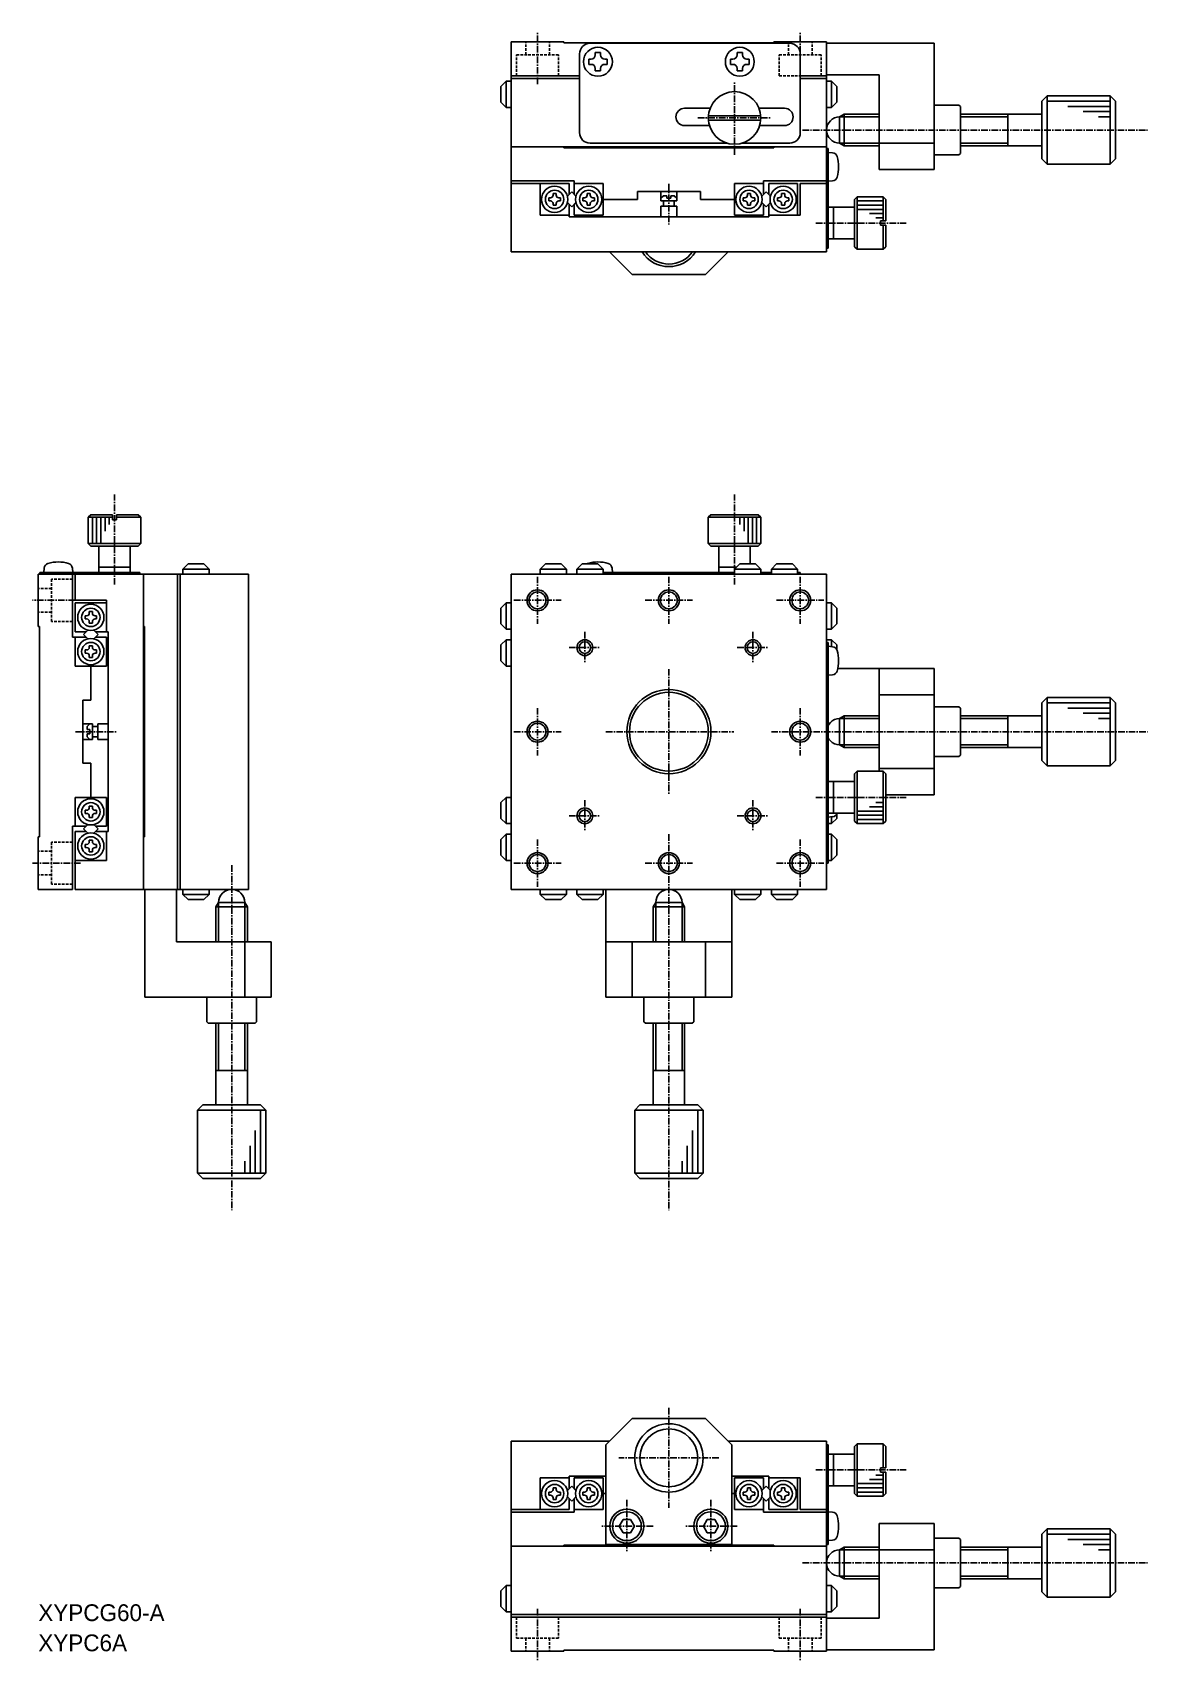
# Model space of a CAD drawing. Extents: x 15 to 482, y -20 to 290.
# Drawn here: x 14.8 to 227, y -19.8 to 290 of the extents above; entities that cross this region are included whole.
import ezdxf

# ---------------------------------------------------------------- set-up
doc = ezdxf.new("R2010")
doc.units = 0
doc.linetypes.add('CENTER', pattern=[2, 1.25, -0.25, 0.25, -0.25])
doc.linetypes.add('DASHED', pattern=[0.75, 0.5, -0.25])
doc.layers.get('0').update_dxf_attribs({"linetype": 'CONTINUOUS'})
doc.layers.add('CENTER', color=1, linetype='CENTER')

msp = doc.modelspace()

# ---------------------------------------------------------------- linework, layer by layer
at = {"color": 7, "linetype": 'CONTINUOUS'}
for p, q in [((115.9, 288.24), (105.9, 288.24)), ((105.9, 288.24), (105.9, 268.24)), ((115.9, 288.04), (115.9, 288.24)), ((155.9, 288.24), (165.9, 288.24)), ((155.9, 288.04), (155.9, 288.24)), ((165.9, 268.24), (165.9, 288.24)), ((115.9, 288.04), (155.9, 288.04)), ((118.9, 270.94), (118.9, 285.94)), ((158.9, 287.94), (120.9, 287.94)), ((122.9, 286.19), (121.9, 286.19)), ((121.9, 286.19), (121.9, 285.74)), ((122.9, 286.19), (122.9, 285.74)), ((149.9, 286.19), (148.9, 286.19)), ((148.9, 286.19), (148.9, 285.74)), ((149.9, 286.19), (149.9, 285.74)), ((160.9, 270.94), (160.9, 285.94)), ((186.4, 287.94), (165.9, 287.94)), ((186.4, 263.94), (186.4, 287.94)), ((120.65, 284.94), (121.1, 284.94)), ((120.65, 284.94), (120.65, 283.94)), ((120.65, 283.94), (121.1, 283.94)), ((121.9, 282.69), (121.9, 283.14)), ((121.9, 282.69), (122.9, 282.69)), ((122.9, 282.69), (122.9, 283.14)), ((124.15, 284.94), (123.7, 284.94)), ((124.15, 283.94), (123.7, 283.94)), ((124.15, 283.94), (124.15, 284.94)), ((147.65, 284.94), (148.1, 284.94)), ((147.65, 284.94), (147.65, 283.94)), ((147.65, 283.94), (148.1, 283.94)), ((148.9, 282.69), (148.9, 283.14)), ((148.9, 282.69), (149.9, 282.69)), ((149.9, 282.69), (149.9, 283.14)), ((151.15, 284.94), (150.7, 284.94)), ((151.15, 283.94), (150.7, 283.94)), ((151.15, 283.94), (151.15, 284.94)), ((165.9, 281.94), (175.9, 281.94)), ((175.9, 281.94), (175.9, 263.94)), ((103.94, 279.74), (104.94, 280.74)), ((103.94, 279.74), (103.94, 276.74)), ((104.94, 280.74), (104.94, 275.74)), ((104.94, 280.74), (105.9, 280.74)), ((105.9, 281.74), (118.9, 281.74)), ((105.9, 281.24), (118.9, 281.24)), ((160.9, 281.74), (165.9, 281.74)), ((160.9, 281.24), (165.9, 281.24)), ((166.86, 280.74), (165.9, 280.74)), ((167.86, 279.74), (166.86, 280.74)), ((166.86, 280.74), (166.86, 275.74)), ((167.86, 279.74), (167.86, 276.74)), ((103.94, 276.74), (104.94, 275.74)), ((104.94, 275.74), (105.9, 275.74)), ((166.86, 275.74), (165.9, 275.74)), ((167.86, 276.74), (166.86, 275.74)), ((191.1, 276.19), (186.4, 276.19)), ((191.4, 275.89), (191.1, 276.19)), ((191.4, 275.89), (191.4, 266.99)), ((206.9, 276.94), (207.9, 277.94)), ((206.9, 276.94), (206.9, 265.94)), ((219.9, 277.94), (207.9, 277.94)), ((207.9, 277.94), (207.9, 264.94)), ((220.9, 276.94), (219.9, 277.94)), ((219.9, 264.94), (219.9, 277.94)), ((220.9, 265.94), (220.9, 276.94)), ((143.76, 275.59), (138.9, 275.59)), ((153.39, 274.14), (143.42, 274.14)), ((153.39, 273.34), (143.42, 273.34)), ((157.9, 275.59), (153.05, 275.59)), ((169.27, 274.44), (168.4, 273.94)), ((168.4, 273.94), (168.4, 268.94)), ((169.27, 274.44), (169.27, 268.44)), ((169.27, 274.44), (175.9, 274.44)), ((200.4, 274.44), (191.4, 274.44)), ((200.4, 268.44), (200.4, 274.44)), ((200.4, 274.44), (206.9, 274.44)), ((143.62, 272.29), (138.9, 272.29)), ((157.9, 272.29), (153.19, 272.29)), ((105.9, 268.24), (165.9, 268.24)), ((105.9, 268.24), (105.9, 248.24)), ((105.9, 268.24), (115.9, 268.24)), ((115.9, 268.04), (115.9, 268.24)), ((115.9, 268.04), (155.9, 268.04)), ((120.9, 268.94), (147, 268.94)), ((149.8, 268.94), (158.9, 268.94)), ((165.9, 268.24), (155.9, 268.24)), ((155.9, 268.04), (155.9, 268.24)), ((165.9, 248.24), (165.9, 268.24)), ((166.2, 267.94), (165.9, 267.94)), ((166.2, 267.94), (166.2, 248.94)), ((167.05, 267.12), (166.2, 267.19)), ((169.27, 268.44), (168.4, 268.94)), ((169.27, 268.44), (175.9, 268.44)), ((175.9, 268.94), (186.4, 268.94)), ((191.1, 266.69), (186.4, 266.69)), ((191.4, 266.99), (191.1, 266.69)), ((200.4, 268.44), (191.4, 268.44)), ((200.4, 268.44), (206.9, 268.44)), ((175.9, 263.94), (186.4, 263.94)), ((206.9, 265.94), (207.9, 264.94)), ((219.9, 264.94), (207.9, 264.94)), ((220.9, 265.94), (219.9, 264.94)), ((105.9, 261.74), (117.9, 261.74)), ((105.9, 261.24), (111.4, 261.24)), ((111.4, 261.24), (116.9, 261.24)), ((111.4, 261.24), (111.4, 255.24)), ((116.9, 261.24), (116.9, 259.16)), ((117.9, 261.74), (117.9, 261.24)), ((117.9, 261.24), (117.9, 259.16)), ((123.4, 261.24), (117.9, 261.24)), ((123.4, 255.24), (123.4, 261.24)), ((148.4, 255.24), (148.4, 261.24)), ((153.9, 261.24), (148.4, 261.24)), ((153.9, 261.24), (153.9, 261.74)), ((165.9, 261.74), (153.9, 261.74)), ((153.9, 261.24), (153.9, 259.16)), ((154.9, 261.24), (154.9, 259.16)), ((160.4, 261.24), (154.9, 261.24)), ((160.4, 261.24), (160.4, 255.24)), ((165.9, 261.24), (160.9, 261.24)), ((160.9, 261.24), (160.9, 255.24)), ((166.2, 261.69), (167.05, 261.77)), ((113.05, 257.94), (113.05, 258.54)), ((113.05, 258.54), (113.35, 258.54)), ((113.05, 257.94), (113.35, 257.94)), ((113.85, 259.34), (114.45, 259.34)), ((113.85, 259.34), (113.85, 259.04)), ((113.85, 257.14), (113.85, 257.44)), ((114.45, 257.14), (113.85, 257.14)), ((114.45, 259.34), (114.45, 259.04)), ((114.45, 257.14), (114.45, 257.44)), ((115.25, 258.54), (114.95, 258.54)), ((115.25, 257.94), (114.95, 257.94)), ((115.25, 257.94), (115.25, 258.54)), ((116.58, 258.83), (117.4, 259.66)), ((116.58, 257.65), (117.4, 256.83)), ((116.9, 255.24), (116.9, 257.33)), ((117.4, 259.66), (118.22, 258.83)), ((117.4, 256.83), (118.22, 257.65)), ((117.9, 255.24), (117.9, 257.33)), ((119.55, 257.94), (119.55, 258.54)), ((119.55, 258.54), (119.85, 258.54)), ((119.55, 257.94), (119.85, 257.94)), ((120.35, 259.34), (120.95, 259.34)), ((120.35, 259.34), (120.35, 259.04)), ((120.35, 257.14), (120.35, 257.44)), ((120.95, 257.14), (120.35, 257.14)), ((120.95, 259.34), (120.95, 259.04)), ((120.95, 257.14), (120.95, 257.44)), ((121.75, 258.54), (121.45, 258.54)), ((121.75, 257.94), (121.45, 257.94)), ((121.75, 257.94), (121.75, 258.54)), ((129.9, 258.24), (123.4, 258.24)), ((129.9, 259.74), (129.9, 258.24)), ((141.9, 259.74), (129.9, 259.74)), ((134.4, 259.74), (134.4, 257.94)), ((134.9, 258.94), (134.4, 258.44)), ((134.4, 257.94), (137.4, 257.94)), ((135.5, 258.94), (134.9, 258.94)), ((134.9, 256.94), (134.9, 257.94)), ((135.5, 258.94), (135.5, 258.44)), ((136.3, 258.44), (135.5, 258.44)), ((136.9, 258.94), (136.3, 258.94)), ((136.3, 258.94), (136.3, 258.44)), ((136.9, 258.94), (137.4, 258.44)), ((136.9, 257.94), (136.9, 256.94)), ((137.4, 257.94), (137.4, 259.74)), ((141.9, 259.74), (141.9, 258.24)), ((148.4, 258.24), (141.9, 258.24)), ((150.05, 257.94), (150.05, 258.54)), ((150.05, 258.54), (150.35, 258.54)), ((150.05, 257.94), (150.35, 257.94)), ((151.45, 259.34), (150.85, 259.34)), ((150.85, 259.34), (150.85, 259.04)), ((150.85, 257.14), (150.85, 257.44)), ((150.85, 257.14), (151.45, 257.14)), ((151.45, 259.34), (151.45, 259.04)), ((151.45, 257.14), (151.45, 257.44)), ((152.25, 258.54), (151.95, 258.54)), ((152.25, 257.94), (151.95, 257.94)), ((152.25, 257.94), (152.25, 258.54)), ((154.4, 259.66), (153.58, 258.83)), ((154.4, 256.83), (153.58, 257.65)), ((153.9, 255.24), (153.9, 257.33)), ((155.22, 258.83), (154.4, 259.66)), ((155.22, 257.65), (154.4, 256.83)), ((154.9, 255.24), (154.9, 257.33)), ((156.55, 257.94), (156.55, 258.54)), ((156.55, 258.54), (156.85, 258.54)), ((156.55, 257.94), (156.85, 257.94)), ((157.95, 259.34), (157.35, 259.34)), ((157.35, 259.34), (157.35, 259.04)), ((157.35, 257.14), (157.35, 257.44)), ((157.35, 257.14), (157.95, 257.14)), ((157.95, 259.34), (157.95, 259.04)), ((157.95, 257.14), (157.95, 257.44)), ((158.75, 258.54), (158.45, 258.54)), ((158.75, 257.94), (158.45, 257.94)), ((158.75, 257.94), (158.75, 258.54)), ((171.2, 258.24), (171.7, 258.74)), ((171.2, 249.24), (171.2, 258.24)), ((171.7, 248.74), (171.7, 258.74)), ((171.7, 258.74), (176.7, 258.74)), ((176.7, 254.14), (176.7, 258.74)), ((176.7, 258.74), (177.2, 258.24)), ((177.2, 258.24), (177.2, 254.14)), ((116.9, 255.24), (111.4, 255.24)), ((116.9, 254.94), (116.9, 255.24)), ((154.9, 254.94), (116.9, 254.94)), ((117.9, 255.24), (123.4, 255.24)), ((134.4, 256.94), (137.4, 256.94)), ((134.4, 256.94), (134.4, 254.94)), ((137.4, 254.94), (137.4, 256.94)), ((148.4, 255.24), (153.9, 255.24)), ((154.9, 255.24), (154.9, 254.94)), ((154.9, 255.24), (160.9, 255.24)), ((166.2, 256.74), (171.2, 256.74)), ((167.2, 250.74), (167.2, 256.74)), ((176.2, 253.74), (176.2, 254.14)), ((176.2, 254.14), (177.2, 254.14)), ((176.2, 253.74), (176.2, 253.34)), ((176.2, 253.34), (177.2, 253.34)), ((176.7, 248.74), (176.7, 253.34)), ((177.2, 253.34), (177.2, 249.24)), ((105.9, 248.24), (165.9, 248.24)), ((128.9, 243.94), (124.6, 248.24)), ((142.9, 243.94), (147.2, 248.24)), ((165.9, 248.94), (166.2, 248.94)), ((166.2, 250.74), (171.2, 250.74)), ((171.7, 248.74), (171.2, 249.24)), ((171.7, 248.74), (176.7, 248.74)), ((177.2, 249.24), (176.7, 248.74)), ((142.9, 243.94), (128.9, 243.94)), ((25.4, 197.74), (25.9, 198.24)), ((30, 197.74), (25.4, 197.74)), ((25.4, 192.74), (25.4, 197.74)), ((25.9, 198.24), (30, 198.24)), ((30, 197.24), (30, 198.24)), ((30.4, 197.24), (30, 197.24)), ((30.4, 197.24), (30.8, 197.24)), ((30.8, 198.24), (34.9, 198.24)), ((30.8, 197.24), (30.8, 198.24)), ((35.4, 197.74), (30.8, 197.74)), ((34.9, 198.24), (35.4, 197.74)), ((35.4, 192.74), (35.4, 197.74)), ((143.9, 198.24), (143.4, 197.74)), ((143.4, 197.74), (153.4, 197.74)), ((143.4, 192.74), (143.4, 197.74)), ((152.9, 198.24), (143.9, 198.24)), ((153.4, 197.74), (152.9, 198.24)), ((153.4, 192.74), (153.4, 197.74)), ((35.4, 192.74), (25.4, 192.74)), ((25.9, 192.24), (25.4, 192.74)), ((34.9, 192.24), (25.9, 192.24)), ((27.4, 187.24), (27.4, 192.24)), ((33.4, 187.24), (33.4, 192.24)), ((35.4, 192.74), (34.9, 192.24)), ((143.4, 192.74), (153.4, 192.74)), ((143.4, 192.74), (143.9, 192.24)), ((143.9, 192.24), (152.9, 192.24)), ((145.4, 187.24), (145.4, 192.24)), ((151.4, 188.9), (151.4, 192.24)), ((152.9, 192.24), (153.4, 192.74)), ((35.9, 186.94), (15.9, 186.94)), ((15.9, 186.94), (15.9, 176.94)), ((16.2, 187.24), (16.2, 186.94)), ((16.2, 187.24), (35.2, 187.24)), ((17.03, 188.09), (16.95, 187.24)), ((22.45, 187.24), (22.38, 188.09)), ((22.4, 186.94), (22.4, 174.94)), ((22.9, 186.94), (22.9, 181.94)), ((33.4, 188.24), (27.4, 188.24)), ((35.2, 186.94), (35.2, 187.24)), ((35.9, 126.94), (35.9, 186.94)), ((35.9, 186.94), (55.9, 186.94)), ((35.9, 176.94), (35.9, 186.94)), ((42.4, 186.94), (42.4, 126.94)), ((42.9, 186.94), (42.9, 126.94)), ((44.4, 188.9), (43.4, 187.9)), ((43.4, 187.9), (43.4, 186.94)), ((43.4, 187.9), (48.4, 187.9)), ((44.4, 188.9), (47.4, 188.9)), ((47.4, 188.9), (48.4, 187.9)), ((48.4, 187.9), (48.4, 186.94)), ((55.9, 186.94), (55.9, 126.94)), ((105.9, 186.94), (165.9, 186.94)), ((105.9, 186.94), (105.9, 126.94)), ((112.4, 188.9), (111.4, 187.9)), ((116.4, 187.9), (111.4, 187.9)), ((111.4, 187.9), (111.4, 186.94)), ((115.4, 188.9), (112.4, 188.9)), ((115.4, 188.9), (116.4, 187.9)), ((116.4, 187.9), (116.4, 186.94)), ((119.4, 188.9), (118.4, 187.9)), ((123.4, 187.9), (118.4, 187.9)), ((118.4, 187.9), (118.4, 186.94)), ((122.4, 188.9), (119.4, 188.9)), ((122.4, 188.9), (123.4, 187.9)), ((123.4, 187.9), (123.4, 186.94)), ((123.4, 187.24), (148.4, 187.24)), ((125.08, 188.09), (125.15, 187.24)), ((145.4, 188.24), (148.74, 188.24)), ((149.4, 188.9), (148.4, 187.9)), ((148.4, 187.9), (153.4, 187.9)), ((148.4, 187.9), (148.4, 186.94)), ((149.4, 188.9), (152.4, 188.9)), ((152.4, 188.9), (153.4, 187.9)), ((153.4, 187.9), (153.4, 186.94)), ((153.4, 187.24), (155.4, 187.24)), ((156.4, 188.9), (155.4, 187.9)), ((155.4, 187.9), (160.4, 187.9)), ((155.4, 187.9), (155.4, 186.94)), ((156.4, 188.9), (159.4, 188.9)), ((159.4, 188.9), (160.4, 187.9)), ((160.4, 187.9), (160.4, 186.94)), ((160.4, 187.24), (160.9, 187.24)), ((160.9, 187.24), (160.9, 186.94)), ((165.9, 126.94), (165.9, 186.94)), ((22.9, 181.94), (28.9, 181.94)), ((22.9, 181.44), (22.9, 175.94)), ((22.9, 181.44), (28.9, 181.44)), ((26.2, 179.79), (25.6, 179.79)), ((25.6, 179.79), (25.6, 179.49)), ((26.2, 179.79), (26.2, 179.49)), ((28.9, 175.94), (28.9, 181.94)), ((103.94, 180.44), (104.94, 181.44)), ((103.94, 177.44), (103.94, 180.44)), ((104.94, 176.44), (104.94, 181.44)), ((104.94, 181.44), (105.9, 181.44)), ((166.86, 181.44), (165.9, 181.44)), ((167.86, 180.44), (166.86, 181.44)), ((166.86, 176.44), (166.86, 181.44)), ((167.86, 177.44), (167.86, 180.44)), ((16.1, 176.94), (15.9, 176.94)), ((16.1, 136.94), (16.1, 176.94)), ((24.8, 178.99), (24.8, 178.39)), ((24.8, 178.99), (25.1, 178.99)), ((24.8, 178.39), (25.1, 178.39)), ((25.6, 177.59), (25.6, 177.89)), ((26.2, 177.59), (25.6, 177.59)), ((26.2, 177.59), (26.2, 177.89)), ((27, 178.99), (26.7, 178.99)), ((27, 178.39), (26.7, 178.39)), ((27, 178.39), (27, 178.99)), ((36.1, 176.94), (35.9, 176.94)), ((36.1, 176.94), (36.1, 136.94)), ((103.94, 177.44), (104.94, 176.44)), ((167.86, 177.44), (166.86, 176.44)), ((22.9, 174.94), (22.4, 174.94)), ((22.9, 175.94), (24.99, 175.94)), ((22.9, 174.94), (24.99, 174.94)), ((22.9, 174.94), (22.9, 169.44)), ((25.31, 176.26), (24.49, 175.44)), ((24.49, 175.44), (25.31, 174.62)), ((26.49, 176.26), (27.32, 175.44)), ((27.32, 175.44), (26.49, 174.62)), ((28.9, 175.94), (26.82, 175.94)), ((28.9, 174.94), (26.82, 174.94)), ((28.9, 175.94), (29.2, 175.94)), ((28.9, 169.44), (28.9, 174.94)), ((29.2, 175.94), (29.2, 137.94)), ((103.94, 173.44), (104.94, 174.44)), ((104.94, 176.44), (105.9, 176.44)), ((104.94, 169.44), (104.94, 174.44)), ((104.94, 174.44), (105.9, 174.44)), ((166.86, 176.44), (165.9, 176.44)), ((166.86, 174.44), (165.9, 174.44)), ((166.2, 173.94), (165.9, 173.94)), ((166.2, 173.94), (166.2, 131.94)), ((167.86, 173.44), (166.86, 174.44)), ((166.86, 173.13), (166.86, 174.44)), ((24.8, 172.49), (24.8, 171.89)), ((24.8, 172.49), (25.1, 172.49)), ((24.8, 171.89), (25.1, 171.89)), ((26.2, 173.29), (25.6, 173.29)), ((25.6, 173.29), (25.6, 172.99)), ((25.6, 171.09), (25.6, 171.39)), ((26.2, 171.09), (25.6, 171.09)), ((26.2, 173.29), (26.2, 172.99)), ((26.2, 171.09), (26.2, 171.39)), ((27, 172.49), (26.7, 172.49)), ((27, 171.89), (26.7, 171.89)), ((27, 171.89), (27, 172.49)), ((103.94, 170.44), (103.94, 173.44)), ((103.94, 170.44), (104.94, 169.44)), ((166.2, 173.19), (167.05, 173.12)), ((167.86, 172.56), (167.86, 173.44)), ((28.9, 169.44), (22.9, 169.44)), ((25.9, 169.44), (25.9, 162.94)), ((104.94, 169.44), (105.9, 169.44)), ((167.05, 167.77), (166.2, 167.69)), ((168.04, 168.94), (186.4, 168.94)), ((175.9, 168.94), (175.9, 149.44)), ((186.4, 168.94), (186.4, 144.94)), ((24.4, 162.94), (25.9, 162.94)), ((24.4, 162.94), (24.4, 150.94)), ((175.9, 163.94), (186.4, 163.94)), ((191.1, 161.69), (186.4, 161.69)), ((191.4, 161.39), (191.1, 161.69)), ((191.4, 161.39), (191.4, 152.49)), ((206.9, 162.44), (207.9, 163.44)), ((206.9, 162.44), (206.9, 151.44)), ((207.9, 163.44), (207.9, 150.44)), ((219.9, 163.44), (207.9, 163.44)), ((219.9, 150.44), (219.9, 163.44)), ((220.9, 162.44), (219.9, 163.44)), ((220.9, 151.44), (220.9, 162.44)), ((26.2, 158.44), (24.4, 158.44)), ((25.2, 157.94), (25.7, 158.44)), ((26.2, 155.44), (26.2, 158.44)), ((27.2, 155.44), (27.2, 158.44)), ((29.2, 158.44), (27.2, 158.44)), ((169.27, 159.94), (168.4, 159.44)), ((168.4, 159.44), (168.4, 154.44)), ((169.27, 159.94), (175.9, 159.94)), ((169.27, 159.94), (169.27, 153.94)), ((200.4, 159.94), (191.4, 159.94)), ((200.4, 159.94), (206.9, 159.94)), ((200.4, 153.94), (200.4, 159.94)), ((24.4, 155.44), (26.2, 155.44)), ((25.2, 157.94), (25.2, 157.34)), ((25.2, 157.34), (25.7, 157.34)), ((25.2, 156.54), (25.2, 155.94)), ((25.2, 156.54), (25.7, 156.54)), ((25.2, 155.94), (25.7, 155.44)), ((25.7, 157.34), (25.7, 156.54)), ((26.2, 157.94), (27.2, 157.94)), ((27.2, 155.94), (26.2, 155.94)), ((27.2, 155.44), (29.2, 155.44)), ((169.27, 153.94), (168.4, 154.44)), ((169.27, 153.94), (175.9, 153.94)), ((191.1, 152.19), (186.4, 152.19)), ((191.4, 152.49), (191.1, 152.19)), ((200.4, 153.94), (191.4, 153.94)), ((200.4, 153.94), (206.9, 153.94)), ((24.4, 150.94), (25.9, 150.94)), ((25.9, 150.94), (25.9, 144.44)), ((171.7, 149.44), (171.2, 148.94)), ((171.2, 148.94), (171.2, 139.94)), ((171.7, 149.44), (171.7, 139.44)), ((171.7, 149.44), (176.7, 149.44)), ((175.9, 149.94), (186.4, 149.94)), ((176.7, 149.44), (176.7, 139.44)), ((177.2, 148.94), (176.7, 149.44)), ((177.2, 139.94), (177.2, 148.94)), ((206.9, 151.44), (207.9, 150.44)), ((219.9, 150.44), (207.9, 150.44)), ((220.9, 151.44), (219.9, 150.44)), ((166.2, 147.44), (171.2, 147.44)), ((167.2, 147.44), (167.2, 141.44)), ((22.9, 144.44), (22.9, 138.94)), ((28.9, 144.44), (22.9, 144.44)), ((26.2, 142.79), (25.6, 142.79)), ((25.6, 142.79), (25.6, 142.49)), ((26.2, 142.79), (26.2, 142.49)), ((28.9, 138.94), (28.9, 144.44)), ((103.94, 143.44), (104.94, 144.44)), ((103.94, 143.44), (103.94, 140.44)), ((104.94, 144.44), (104.94, 139.44)), ((104.94, 144.44), (105.9, 144.44)), ((186.4, 144.94), (177.2, 144.94)), ((24.8, 141.39), (24.8, 141.99)), ((24.8, 141.99), (25.1, 141.99)), ((24.8, 141.39), (25.1, 141.39)), ((25.6, 140.59), (25.6, 140.89)), ((26.2, 140.59), (25.6, 140.59)), ((26.2, 140.59), (26.2, 140.89)), ((27, 141.99), (26.7, 141.99)), ((27, 141.39), (26.7, 141.39)), ((27, 141.99), (27, 141.39)), ((103.94, 140.44), (104.94, 139.44)), ((104.94, 139.44), (105.9, 139.44)), ((166.2, 141.44), (171.2, 141.44)), ((167.05, 140.77), (166.2, 140.69)), ((166.86, 139.44), (166.2, 139.44)), ((166.86, 140.75), (166.86, 139.44)), ((167.86, 140.44), (166.86, 139.44)), ((167.86, 141.33), (167.86, 140.44)), ((171.2, 139.94), (171.7, 139.44)), ((171.7, 139.44), (176.7, 139.44)), ((176.7, 139.44), (177.2, 139.94)), ((15.9, 126.94), (15.9, 136.94)), ((16.1, 136.94), (15.9, 136.94)), ((22.4, 138.94), (22.9, 138.94)), ((22.4, 126.94), (22.4, 138.94)), ((22.9, 138.94), (24.99, 138.94)), ((22.9, 132.44), (22.9, 137.94)), ((22.9, 137.94), (24.99, 137.94)), ((24.49, 138.44), (25.31, 139.26)), ((25.31, 137.62), (24.49, 138.44)), ((27.32, 138.44), (26.49, 139.26)), ((26.49, 137.62), (27.32, 138.44)), ((28.9, 138.94), (26.82, 138.94)), ((28.9, 137.94), (26.82, 137.94)), ((29.2, 137.94), (28.9, 137.94)), ((28.9, 137.94), (28.9, 132.44)), ((35.9, 136.94), (35.9, 126.94)), ((36.1, 136.94), (35.9, 136.94)), ((103.94, 136.44), (104.94, 137.44)), ((103.94, 136.44), (103.94, 133.44)), ((104.94, 137.44), (105.9, 137.44)), ((104.94, 137.44), (104.94, 132.44)), ((166.86, 137.44), (166.2, 137.44)), ((167.86, 136.44), (166.86, 137.44)), ((166.86, 137.44), (166.86, 132.44)), ((167.86, 136.44), (167.86, 133.44)), ((24.8, 134.89), (24.8, 135.49)), ((24.8, 135.49), (25.1, 135.49)), ((24.8, 134.89), (25.1, 134.89)), ((26.2, 136.29), (25.6, 136.29)), ((25.6, 136.29), (25.6, 135.99)), ((25.6, 134.09), (25.6, 134.39)), ((26.2, 134.09), (25.6, 134.09)), ((26.2, 136.29), (26.2, 135.99)), ((26.2, 134.09), (26.2, 134.39)), ((27, 135.49), (26.7, 135.49)), ((27, 134.89), (26.7, 134.89)), ((27, 135.49), (27, 134.89)), ((103.94, 133.44), (104.94, 132.44)), ((167.86, 133.44), (166.86, 132.44)), ((22.9, 126.94), (22.9, 132.44)), ((22.9, 132.44), (28.9, 132.44)), ((104.94, 132.44), (105.9, 132.44)), ((166.2, 131.94), (165.9, 131.94)), ((166.86, 132.44), (166.2, 132.44)), ((15.9, 126.94), (22.4, 126.94)), ((22.9, 126.94), (35.9, 126.94)), ((55.9, 126.94), (35.9, 126.94)), ((36.2, 106.44), (36.2, 126.94)), ((42.2, 126.94), (42.2, 116.94)), ((43.4, 125.98), (43.4, 126.94)), ((43.4, 125.98), (48.4, 125.98)), ((44.4, 124.98), (43.4, 125.98)), ((44.4, 124.98), (47.4, 124.98)), ((47.4, 124.98), (48.4, 125.98)), ((48.4, 125.98), (48.4, 126.94)), ((49.7, 123.58), (50.2, 124.44)), ((55.2, 124.44), (50.2, 124.44)), ((55.7, 123.58), (55.2, 124.44)), ((105.9, 126.94), (165.9, 126.94)), ((111.4, 125.98), (111.4, 126.94)), ((112.4, 124.98), (111.4, 125.98)), ((116.4, 125.98), (111.4, 125.98)), ((115.4, 124.98), (112.4, 124.98)), ((115.4, 124.98), (116.4, 125.98)), ((116.4, 125.98), (116.4, 126.94)), ((118.4, 125.98), (118.4, 126.94)), ((119.4, 124.98), (118.4, 125.98)), ((123.4, 125.98), (118.4, 125.98)), ((122.4, 124.98), (119.4, 124.98)), ((122.4, 124.98), (123.4, 125.98)), ((123.4, 125.98), (123.4, 126.94)), ((123.9, 106.44), (123.9, 126.94)), ((132.9, 123.58), (133.4, 124.44)), ((138.4, 124.44), (133.4, 124.44)), ((138.9, 123.58), (138.4, 124.44)), ((147.9, 126.94), (147.9, 106.44)), ((148.4, 125.98), (148.4, 126.94)), ((149.4, 124.98), (148.4, 125.98)), ((148.4, 125.98), (153.4, 125.98)), ((149.4, 124.98), (152.4, 124.98)), ((152.4, 124.98), (153.4, 125.98)), ((153.4, 125.98), (153.4, 126.94)), ((155.4, 125.98), (155.4, 126.94)), ((156.4, 124.98), (155.4, 125.98)), ((155.4, 125.98), (160.4, 125.98)), ((156.4, 124.98), (159.4, 124.98)), ((159.4, 124.98), (160.4, 125.98)), ((160.4, 125.98), (160.4, 126.94)), ((49.7, 123.58), (49.7, 116.94)), ((55.7, 123.58), (49.7, 123.58)), ((55.7, 123.58), (55.7, 116.94)), ((132.9, 123.58), (132.9, 116.94)), ((138.9, 123.58), (132.9, 123.58)), ((138.9, 123.58), (138.9, 116.94)), ((42.2, 116.94), (60.2, 116.94)), ((55.2, 116.94), (55.2, 106.44)), ((60.2, 116.94), (60.2, 106.44)), ((147.9, 116.94), (123.9, 116.94)), ((128.9, 116.94), (128.9, 106.44)), ((142.9, 116.94), (142.9, 106.44)), ((60.2, 106.44), (36.2, 106.44)), ((47.95, 101.74), (47.95, 106.44)), ((57.45, 101.74), (57.45, 106.44)), ((147.9, 106.44), (123.9, 106.44)), ((131.15, 101.74), (131.15, 106.44)), ((140.65, 101.74), (140.65, 106.44)), ((48.25, 101.44), (47.95, 101.74)), ((57.15, 101.44), (48.25, 101.44)), ((49.7, 92.44), (49.7, 101.44)), ((55.7, 92.44), (55.7, 101.44)), ((57.15, 101.44), (57.45, 101.74)), ((131.45, 101.44), (131.15, 101.74)), ((140.35, 101.44), (131.45, 101.44)), ((132.9, 92.44), (132.9, 101.44)), ((138.9, 92.44), (138.9, 101.44)), ((140.35, 101.44), (140.65, 101.74)), ((49.7, 92.44), (49.7, 85.94)), ((49.7, 92.44), (55.7, 92.44)), ((55.7, 92.44), (55.7, 85.94)), ((132.9, 92.44), (132.9, 85.94)), ((132.9, 92.44), (138.9, 92.44)), ((138.9, 92.44), (138.9, 85.94)), ((47.2, 85.94), (46.2, 84.94)), ((59.2, 84.94), (46.2, 84.94)), ((46.2, 72.94), (46.2, 84.94)), ((58.2, 85.94), (47.2, 85.94)), ((58.2, 85.94), (59.2, 84.94)), ((59.2, 72.94), (59.2, 84.94)), ((130.4, 85.94), (129.4, 84.94)), ((142.4, 84.94), (129.4, 84.94)), ((129.4, 72.94), (129.4, 84.94)), ((141.4, 85.94), (130.4, 85.94)), ((141.4, 85.94), (142.4, 84.94)), ((142.4, 72.94), (142.4, 84.94)), ((47.2, 71.94), (46.2, 72.94)), ((46.2, 72.94), (59.2, 72.94)), ((47.2, 71.94), (58.2, 71.94)), ((58.2, 71.94), (59.2, 72.94)), ((130.4, 71.94), (129.4, 72.94)), ((129.4, 72.94), (142.4, 72.94)), ((130.4, 71.94), (141.4, 71.94)), ((141.4, 71.94), (142.4, 72.94)), ((128.9, 26.24), (123.9, 21.24)), ((142.9, 26.24), (128.9, 26.24)), ((142.9, 26.24), (147.9, 21.24)), ((105.9, 21.94), (124.6, 21.94)), ((105.9, 1.94), (105.9, 21.94)), ((147.2, 21.94), (165.9, 21.94)), ((165.9, 1.94), (165.9, 21.94)), ((123.9, 2.24), (123.9, 21.24)), ((147.9, 2.24), (147.9, 21.24)), ((165.9, 21.24), (166.2, 21.24)), ((166.2, 2.24), (166.2, 21.24)), ((166.2, 19.44), (171.2, 19.44)), ((167.2, 19.44), (167.2, 13.44)), ((171.7, 21.44), (171.2, 20.94)), ((171.2, 20.94), (171.2, 11.94)), ((171.7, 21.44), (171.7, 11.44)), ((171.7, 21.44), (176.7, 21.44)), ((176.7, 21.44), (176.7, 16.84)), ((177.2, 20.94), (176.7, 21.44)), ((177.2, 16.84), (177.2, 20.94)), ((176.2, 16.44), (176.2, 16.84)), ((176.2, 16.84), (177.2, 16.84)), ((176.2, 16.44), (176.2, 16.04)), ((176.2, 16.04), (177.2, 16.04)), ((176.7, 16.04), (176.7, 11.44)), ((177.2, 11.94), (177.2, 16.04)), ((111.4, 8.94), (111.4, 14.94)), ((116.9, 14.94), (111.4, 14.94)), ((114.45, 13.04), (113.85, 13.04)), ((113.85, 13.04), (113.85, 12.74)), ((114.45, 13.04), (114.45, 12.74)), ((116.58, 12.53), (117.4, 13.36)), ((116.9, 15.24), (116.9, 14.94)), ((116.9, 15.24), (123.9, 15.24)), ((116.9, 14.94), (116.9, 12.86)), ((117.4, 13.36), (118.22, 12.53)), ((123.4, 14.94), (117.9, 14.94)), ((117.9, 14.94), (117.9, 12.86)), ((120.95, 13.04), (120.35, 13.04)), ((120.35, 13.04), (120.35, 12.74)), ((120.95, 13.04), (120.95, 12.74)), ((123.4, 14.94), (123.4, 8.94)), ((154.9, 15.24), (147.9, 15.24)), ((148.4, 14.94), (148.4, 8.94)), ((148.4, 14.94), (153.9, 14.94)), ((150.85, 13.04), (151.45, 13.04)), ((150.85, 13.04), (150.85, 12.74)), ((151.45, 13.04), (151.45, 12.74)), ((154.4, 13.36), (153.58, 12.53)), ((153.9, 14.94), (153.9, 12.86)), ((155.22, 12.53), (154.4, 13.36)), ((154.9, 14.94), (154.9, 15.24)), ((154.9, 14.94), (154.9, 12.86)), ((154.9, 14.94), (160.9, 14.94)), ((157.35, 13.04), (157.95, 13.04)), ((157.35, 13.04), (157.35, 12.74)), ((157.95, 13.04), (157.95, 12.74)), ((160.4, 8.94), (160.4, 14.94)), ((160.9, 14.94), (160.9, 8.94)), ((166.2, 13.44), (171.2, 13.44)), ((113.05, 12.24), (113.05, 11.64)), ((113.05, 12.24), (113.35, 12.24)), ((113.05, 11.64), (113.35, 11.64)), ((113.85, 10.84), (113.85, 11.14)), ((113.85, 10.84), (114.45, 10.84)), ((114.45, 10.84), (114.45, 11.14)), ((115.25, 12.24), (114.95, 12.24)), ((115.25, 11.64), (114.95, 11.64)), ((115.25, 12.24), (115.25, 11.64)), ((116.58, 11.35), (117.4, 10.53)), ((116.9, 8.94), (116.9, 11.03)), ((117.4, 10.53), (118.22, 11.35)), ((117.9, 8.94), (117.9, 11.03)), ((119.55, 12.24), (119.55, 11.64)), ((119.55, 12.24), (119.85, 12.24)), ((119.55, 11.64), (119.85, 11.64)), ((120.35, 10.84), (120.35, 11.14)), ((120.35, 10.84), (120.95, 10.84)), ((120.95, 10.84), (120.95, 11.14)), ((121.75, 12.24), (121.45, 12.24)), ((121.75, 11.64), (121.45, 11.64)), ((121.75, 12.24), (121.75, 11.64)), ((123.9, 11.94), (123.4, 11.94)), ((147.9, 11.94), (148.4, 11.94)), ((150.05, 12.24), (150.05, 11.64)), ((150.05, 12.24), (150.35, 12.24)), ((150.05, 11.64), (150.35, 11.64)), ((150.85, 10.84), (150.85, 11.14)), ((151.45, 10.84), (150.85, 10.84)), ((151.45, 10.84), (151.45, 11.14)), ((152.25, 12.24), (151.95, 12.24)), ((152.25, 11.64), (151.95, 11.64)), ((152.25, 12.24), (152.25, 11.64)), ((154.4, 10.53), (153.58, 11.35)), ((153.9, 8.94), (153.9, 11.03)), ((155.22, 11.35), (154.4, 10.53)), ((154.9, 8.94), (154.9, 11.03)), ((156.55, 12.24), (156.55, 11.64)), ((156.55, 12.24), (156.85, 12.24)), ((156.55, 11.64), (156.85, 11.64)), ((157.35, 10.84), (157.35, 11.14)), ((157.95, 10.84), (157.35, 10.84)), ((157.95, 10.84), (157.95, 11.14)), ((158.75, 12.24), (158.45, 12.24)), ((158.75, 11.64), (158.45, 11.64)), ((158.75, 12.24), (158.75, 11.64)), ((171.2, 11.94), (171.7, 11.44)), ((171.7, 11.44), (176.7, 11.44)), ((176.7, 11.44), (177.2, 11.94)), ((105.9, 8.94), (111.4, 8.94)), ((105.9, 8.44), (117.9, 8.44)), ((111.4, 8.94), (116.9, 8.94)), ((117.9, 8.44), (117.9, 8.94)), ((123.4, 8.94), (117.9, 8.94)), ((127.18, 6.99), (126.46, 5.74)), ((128.62, 6.99), (127.18, 6.99)), ((129.35, 5.74), (128.62, 6.99)), ((143.18, 6.99), (142.46, 5.74)), ((144.62, 6.99), (143.18, 6.99)), ((145.35, 5.74), (144.62, 6.99)), ((153.9, 8.94), (148.4, 8.94)), ((153.9, 8.94), (153.9, 8.44)), ((165.9, 8.44), (153.9, 8.44)), ((154.9, 8.94), (160.4, 8.94)), ((165.9, 8.94), (160.9, 8.94)), ((166.2, 8.49), (167.05, 8.42)), ((175.9, -11.76), (175.9, 6.24)), ((175.9, 6.24), (186.4, 6.24)), ((186.4, 6.24), (186.4, -17.76)), ((126.46, 5.74), (127.18, 4.49)), ((127.18, 4.49), (128.62, 4.49)), ((128.62, 4.49), (129.35, 5.74)), ((142.46, 5.74), (143.18, 4.49)), ((143.18, 4.49), (144.62, 4.49)), ((144.62, 4.49), (145.35, 5.74)), ((191.1, 3.49), (186.4, 3.49)), ((191.4, 3.19), (191.1, 3.49)), ((191.4, 3.19), (191.4, -5.71)), ((206.9, 4.24), (207.9, 5.24)), ((206.9, 4.24), (206.9, -6.76)), ((207.9, 5.24), (207.9, -7.76)), ((219.9, 5.24), (207.9, 5.24)), ((219.9, -7.76), (219.9, 5.24)), ((220.9, 4.24), (219.9, 5.24)), ((220.9, -6.76), (220.9, 4.24)), ((105.9, -18.06), (105.9, 1.94)), ((105.9, 1.94), (165.9, 1.94)), ((105.9, 1.94), (115.9, 1.94)), ((115.9, 2.14), (155.9, 2.14)), ((115.9, 2.14), (115.9, 1.94)), ((123.9, 2.24), (147.9, 2.24)), ((155.9, 2.14), (155.9, 1.94)), ((165.9, 1.94), (155.9, 1.94)), ((166.2, 2.24), (165.9, 2.24)), ((165.9, 1.94), (165.9, -18.06)), ((167.05, 3.07), (166.2, 2.99)), ((169.27, 1.74), (168.4, 1.24)), ((168.4, 1.24), (168.4, -3.76)), ((169.27, 1.74), (175.9, 1.74)), ((169.27, 1.74), (169.27, -4.26)), ((175.9, 1.24), (186.4, 1.24)), ((200.4, 1.74), (191.4, 1.74)), ((200.4, 1.74), (206.9, 1.74)), ((200.4, -4.26), (200.4, 1.74)), ((103.94, -6.56), (104.94, -5.56)), ((104.94, -5.56), (105.9, -5.56)), ((104.94, -10.56), (104.94, -5.56)), ((166.86, -5.56), (165.9, -5.56)), ((166.86, -10.56), (166.86, -5.56)), ((167.86, -6.56), (166.86, -5.56)), ((169.27, -4.26), (168.4, -3.76)), ((169.27, -4.26), (175.9, -4.26)), ((191.1, -6.01), (186.4, -6.01)), ((191.4, -5.71), (191.1, -6.01)), ((200.4, -4.26), (191.4, -4.26)), ((200.4, -4.26), (206.9, -4.26)), ((103.94, -9.56), (103.94, -6.56)), ((167.86, -9.56), (167.86, -6.56)), ((206.9, -6.76), (207.9, -7.76)), ((219.9, -7.76), (207.9, -7.76)), ((220.9, -6.76), (219.9, -7.76)), ((103.94, -9.56), (104.94, -10.56)), ((104.94, -10.56), (105.9, -10.56)), ((105.9, -11.06), (165.9, -11.06)), ((105.9, -11.56), (165.9, -11.56)), ((166.86, -10.56), (165.9, -10.56)), ((165.9, -11.76), (175.9, -11.76)), ((167.86, -9.56), (166.86, -10.56)), ((115.9, -18.06), (105.9, -18.06)), ((115.9, -17.86), (155.9, -17.86)), ((115.9, -17.86), (115.9, -18.06)), ((155.9, -17.86), (155.9, -18.06)), ((155.9, -18.06), (165.9, -18.06)), ((186.4, -17.76), (165.9, -17.76))]:
    msp.add_line(p, q, dxfattribs=at)
at = {"color": 3, "linetype": 'DASHED'}
for p, q in [((108.65, 285.74), (108.65, 288.24)), ((113.15, 285.74), (113.15, 288.24)), ((158.65, 285.74), (158.65, 288.24)), ((163.15, 285.74), (163.15, 288.24)), ((106.9, 285.74), (114.9, 285.74)), ((106.9, 281.74), (106.9, 285.74)), ((114.9, 281.74), (114.9, 285.74)), ((156.9, 285.74), (164.9, 285.74)), ((156.9, 281.74), (156.9, 285.74)), ((164.9, 281.74), (164.9, 285.74)), ((156.9, 281.74), (160.9, 281.74)), ((18.4, 177.94), (18.4, 185.94)), ((22.4, 185.94), (18.4, 185.94)), ((18.4, 184.19), (15.9, 184.19)), ((18.4, 179.69), (15.9, 179.69)), ((22.4, 177.94), (18.4, 177.94)), ((18.4, 134.19), (15.9, 134.19)), ((18.4, 135.94), (18.4, 127.94)), ((22.4, 135.94), (18.4, 135.94)), ((18.4, 129.69), (15.9, 129.69)), ((22.4, 127.94), (18.4, 127.94)), ((106.9, -11.56), (106.9, -15.56)), ((114.9, -11.56), (114.9, -15.56)), ((156.9, -11.56), (156.9, -15.56)), ((164.9, -11.56), (164.9, -15.56)), ((106.9, -15.56), (114.9, -15.56)), ((108.65, -15.56), (108.65, -18.06)), ((113.15, -15.56), (113.15, -18.06)), ((156.9, -15.56), (164.9, -15.56)), ((158.65, -15.56), (158.65, -18.06)), ((163.15, -15.56), (163.15, -18.06))]:
    msp.add_line(p, q, dxfattribs=at)
at = {"color": 3, "linetype": 'CONTINUOUS'}
for p, q in [((219.9, 276.94), (207.9, 276.94)), ((219.9, 275.94), (211.79, 275.94)), ((175.9, 273.94), (168.4, 273.94)), ((200.4, 273.94), (191.4, 273.94)), ((219.9, 274.94), (214.73, 274.94)), ((219.9, 273.94), (217.67, 273.94)), ((175.9, 268.94), (168.4, 268.94)), ((200.4, 268.94), (191.4, 268.94)), ((171.7, 257.94), (176.7, 257.94)), ((171.7, 257.14), (176.7, 257.14)), ((171.7, 256.34), (176.7, 256.34)), ((174.07, 255.54), (176.7, 255.54)), ((175.3, 254.74), (176.7, 254.74)), ((26.2, 192.74), (26.2, 197.74)), ((27, 192.74), (27, 197.74)), ((27.8, 192.74), (27.8, 197.74)), ((28.6, 195.11), (28.6, 197.74)), ((29.4, 196.34), (29.4, 197.74)), ((149.4, 196.34), (149.4, 197.74)), ((150.2, 195.11), (150.2, 197.74)), ((151, 192.74), (151, 197.74)), ((151.8, 192.74), (151.8, 197.74)), ((152.6, 192.74), (152.6, 197.74)), ((219.9, 162.44), (207.9, 162.44)), ((219.9, 161.44), (211.79, 161.44)), ((175.9, 159.44), (168.4, 159.44)), ((200.4, 159.44), (191.4, 159.44)), ((219.9, 160.44), (214.73, 160.44)), ((219.9, 159.44), (217.67, 159.44)), ((175.9, 154.44), (168.4, 154.44)), ((200.4, 154.44), (191.4, 154.44)), ((174.07, 142.64), (176.7, 142.64)), ((175.3, 143.44), (176.7, 143.44)), ((171.7, 141.84), (176.7, 141.84)), ((171.7, 141.04), (176.7, 141.04)), ((171.7, 140.24), (176.7, 140.24)), ((50.2, 116.94), (50.2, 124.44)), ((55.2, 116.94), (55.2, 124.44)), ((133.4, 116.94), (133.4, 124.44)), ((138.4, 116.94), (138.4, 124.44)), ((50.2, 92.44), (50.2, 101.44)), ((55.2, 92.44), (55.2, 101.44)), ((133.4, 92.44), (133.4, 101.44)), ((138.4, 92.44), (138.4, 101.44)), ((58.2, 72.94), (58.2, 84.94)), ((141.4, 72.94), (141.4, 84.94)), ((57.2, 72.94), (57.2, 81.06)), ((140.4, 72.94), (140.4, 81.06)), ((56.2, 72.94), (56.2, 78.11)), ((139.4, 72.94), (139.4, 78.11)), ((55.2, 72.94), (55.2, 75.18)), ((138.4, 72.94), (138.4, 75.18)), ((171.7, 13.84), (176.7, 13.84)), ((171.7, 13.04), (176.7, 13.04)), ((174.07, 14.64), (176.7, 14.64)), ((175.3, 15.44), (176.7, 15.44)), ((171.7, 12.24), (176.7, 12.24)), ((219.9, 4.24), (207.9, 4.24)), ((219.9, 3.24), (211.79, 3.24)), ((175.9, 1.24), (168.4, 1.24)), ((200.4, 1.24), (191.4, 1.24)), ((219.9, 2.24), (214.73, 2.24)), ((219.9, 1.24), (217.67, 1.24)), ((175.9, -3.76), (168.4, -3.76)), ((200.4, -3.76), (191.4, -3.76))]:
    msp.add_line(p, q, dxfattribs=at)
at = {"color": 7, "linetype": 'CONTINUOUS'}
for centre, radius in [((122.4, 284.44), 2.75), ((149.4, 284.44), 2.75), ((148.4, 273.74), 5), ((114.15, 258.24), 2.5), ((120.65, 258.24), 2.5), ((151.15, 258.24), 2.5), ((157.65, 258.24), 2.5), ((114.15, 258.24), 1.75), ((120.65, 258.24), 1.75), ((151.15, 258.24), 1.75), ((157.65, 258.24), 1.75), ((110.9, 181.94), 1.6), ((135.9, 181.94), 1.6), ((160.9, 181.94), 1.6), ((25.9, 178.69), 2.5), ((25.9, 178.69), 1.75), ((25.9, 172.19), 2.5), ((25.9, 172.19), 1.75), ((119.9, 172.94), 1.1), ((151.9, 172.94), 1.1), ((135.9, 156.94), 7.5), ((110.9, 156.94), 1.6), ((160.9, 156.94), 1.6), ((25.9, 141.69), 2.5), ((25.9, 141.69), 1.75), ((119.9, 140.94), 1.1), ((151.9, 140.94), 1.1), ((25.9, 135.19), 2.5), ((25.9, 135.19), 1.75), ((110.9, 131.94), 1.6), ((135.9, 131.94), 1.6), ((160.9, 131.94), 1.6), ((135.9, 18.74), 6.5), ((135.9, 18.74), 5.5), ((114.15, 11.94), 2.5), ((114.15, 11.94), 1.75), ((120.65, 11.94), 2.5), ((120.65, 11.94), 1.75), ((151.15, 11.94), 2.5), ((151.15, 11.94), 1.75), ((157.65, 11.94), 2.5), ((157.65, 11.94), 1.75), ((127.9, 5.74), 3.25), ((127.9, 5.74), 2.75), ((143.9, 5.74), 3.25), ((143.9, 5.74), 2.75)]:
    msp.add_circle(centre, radius, dxfattribs=at)
at = {"color": 3, "linetype": 'CONTINUOUS'}
for centre, radius in [((110.9, 181.94), 2), ((135.9, 181.94), 2), ((160.9, 181.94), 2), ((119.9, 172.94), 1.5), ((151.9, 172.94), 1.5), ((135.9, 156.94), 8), ((110.9, 156.94), 2), ((160.9, 156.94), 2), ((119.9, 140.94), 1.5), ((151.9, 140.94), 1.5), ((110.9, 131.94), 2), ((135.9, 131.94), 2), ((160.9, 131.94), 2)]:
    msp.add_circle(centre, radius, dxfattribs=at)
at = {"color": 7, "linetype": 'CONTINUOUS'}
for centre, radius, start, end in [((120.9, 285.94), 2, 90, 180), ((121.1, 285.74), 0.8, 270, 0), ((123.7, 285.74), 0.8, 180, 270), ((148.1, 285.74), 0.8, 270, 0), ((150.7, 285.74), 0.8, 180, 270), ((158.9, 285.94), 2, 0, 90), ((121.1, 283.14), 0.8, 0, 90), ((123.7, 283.14), 0.8, 90, 180), ((148.1, 283.14), 0.8, 0, 90), ((150.7, 283.14), 0.8, 90, 180), ((138.9, 273.94), 1.65, 90, 270), ((157.9, 273.94), 1.65, 270, 90), ((168.4, 271.44), 2.5, 90, 270), ((120.9, 270.94), 2, 180, 270), ((158.9, 270.94), 2, 270, 0), ((166.96, 266.12), 1, 16.257, 85), ((161.2, 264.44), 7, 343.743, 16.257), ((166.96, 262.76), 1, 275, 343.743), ((113.35, 259.04), 0.5, 270, 0), ((113.35, 257.44), 0.5, 0, 90), ((114.95, 259.04), 0.5, 180, 270), ((114.95, 257.44), 0.5, 90, 180), ((119.85, 259.04), 0.5, 270, 0), ((119.85, 257.44), 0.5, 0, 90), ((121.45, 259.04), 0.5, 180, 270), ((121.45, 257.44), 0.5, 90, 180), ((150.35, 259.04), 0.5, 270, 0), ((150.35, 257.44), 0.5, 0, 90), ((151.95, 259.04), 0.5, 180, 270), ((151.95, 257.44), 0.5, 90, 180), ((156.85, 259.04), 0.5, 270, 0), ((156.85, 257.44), 0.5, 0, 90), ((158.45, 259.04), 0.5, 180, 270), ((158.45, 257.44), 0.5, 90, 180), ((135.9, 251.44), 6, 212.2309, 327.7691), ((135.9, 251.44), 5.5, 215.5785, 324.4215), ((19.7, 182.24), 7, 73.743, 106.257), ((122.4, 182.24), 7, 73.743, 106.257), ((18.02, 188), 1, 106.257, 175), ((21.38, 188), 1, 5, 73.743), ((120.72, 188), 1, 106.257, 115.8542), ((124.08, 188), 1, 5, 73.743), ((25.1, 179.49), 0.5, 270, 0), ((25.1, 177.89), 0.5, 0, 90), ((26.7, 179.49), 0.5, 180, 270), ((26.7, 177.89), 0.5, 90, 180), ((25.1, 172.99), 0.5, 270, 0), ((25.1, 171.39), 0.5, 0, 90), ((26.7, 172.99), 0.5, 180, 270), ((26.7, 171.39), 0.5, 90, 180), ((166.96, 172.12), 1, 16.257, 85), ((161.2, 170.44), 7, 343.743, 16.257), ((166.96, 168.76), 1, 275, 343.743), ((168.4, 156.94), 2.5, 90, 270), ((25.1, 142.49), 0.5, 270, 0), ((25.1, 140.89), 0.5, 0, 90), ((26.7, 142.49), 0.5, 180, 270), ((26.7, 140.89), 0.5, 90, 180), ((166.96, 141.76), 1, 275, 341.3178), ((25.1, 135.99), 0.5, 270, 0), ((25.1, 134.39), 0.5, 0, 90), ((26.7, 135.99), 0.5, 180, 270), ((26.7, 134.39), 0.5, 90, 180), ((52.7, 124.44), 2.5, 360, 180), ((135.9, 124.44), 2.5, 360, 180), ((113.35, 12.74), 0.5, 270, 0), ((114.95, 12.74), 0.5, 180, 270), ((119.85, 12.74), 0.5, 270, 0), ((121.45, 12.74), 0.5, 180, 270), ((150.35, 12.74), 0.5, 270, 0), ((151.95, 12.74), 0.5, 180, 270), ((156.85, 12.74), 0.5, 270, 0), ((158.45, 12.74), 0.5, 180, 270), ((113.35, 11.14), 0.5, 0, 90), ((114.95, 11.14), 0.5, 90, 180), ((119.85, 11.14), 0.5, 0, 90), ((121.45, 11.14), 0.5, 90, 180), ((150.35, 11.14), 0.5, 0, 90), ((151.95, 11.14), 0.5, 90, 180), ((156.85, 11.14), 0.5, 0, 90), ((158.45, 11.14), 0.5, 90, 180), ((166.96, 7.42), 1, 16.257, 85), ((161.2, 5.74), 7, 343.743, 16.257), ((166.96, 4.06), 1, 275, 343.743), ((168.4, -1.26), 2.5, 90, 270)]:
    msp.add_arc(centre, radius, start, end, dxfattribs=at)
at = {"layer": 'CENTER', "color": 1, "linetype": 'CENTER'}
for p, q in [((110.9, 280.18), (110.9, 289.99)), ((160.9, 280.18), (160.9, 289.99)), ((148.4, 266.74), (148.4, 280.74)), ((141.4, 273.74), (155.4, 273.74)), ((161.32, 271.44), (226.97, 271.44)), ((135.9, 261.17), (135.9, 253.44)), ((163.88, 253.74), (181.07, 253.74)), ((30.4, 184.92), (30.4, 202.11)), ((148.4, 184.92), (148.4, 202.11)), ((110.9, 186.44), (110.9, 177.44)), ((135.9, 186.44), (135.9, 177.44)), ((160.9, 186.44), (160.9, 177.44)), ((22.9, 181.94), (14.81, 181.94)), ((106.4, 181.94), (115.4, 181.94)), ((131.4, 181.94), (140.4, 181.94)), ((156.4, 181.94), (165.4, 181.94)), ((119.9, 175.94), (119.9, 169.94)), ((151.9, 175.94), (151.9, 169.94)), ((116.9, 172.94), (122.9, 172.94)), ((148.9, 172.94), (154.9, 172.94)), ((135.9, 168.86), (135.9, 144.94)), ((110.9, 161.44), (110.9, 152.44)), ((160.9, 161.44), (160.9, 152.44)), ((22.97, 156.94), (30.7, 156.94)), ((106.4, 156.94), (115.4, 156.94)), ((123.9, 156.94), (148.28, 156.94)), ((155.4, 156.94), (226.97, 156.94)), ((119.9, 143.94), (119.9, 137.94)), ((151.9, 143.94), (151.9, 137.94)), ((163.88, 144.44), (181.07, 144.44)), ((116.9, 140.94), (122.9, 140.94)), ((148.9, 140.94), (154.9, 140.94)), ((110.9, 136.44), (110.9, 127.44)), ((135.9, 137.44), (135.9, 65.87)), ((160.9, 136.44), (160.9, 127.44)), ((23.96, 131.94), (14.81, 131.94)), ((52.7, 131.52), (52.7, 65.87)), ((106.4, 131.94), (115.4, 131.94)), ((131.4, 131.94), (140.4, 131.94)), ((156.4, 131.94), (165.4, 131.94)), ((135.9, 28.24), (135.9, 9.24)), ((145.4, 18.74), (126.4, 18.74)), ((163.88, 16.44), (181.07, 16.44)), ((127.9, 10.74), (127.9, 0.74)), ((143.9, 10.74), (143.9, 0.74)), ((132.9, 5.74), (122.9, 5.74)), ((148.9, 5.74), (138.9, 5.74)), ((161.32, -1.26), (226.97, -1.26)), ((110.9, -10), (110.9, -19.8)), ((160.9, -10), (160.9, -19.8))]:
    msp.add_line(p, q, dxfattribs=at)

# ---------------------------------------------------------------- texts
at = {"color": 7, "linetype": 'CONTINUOUS'}
for s, p in [('XYPCG60-A', (15.9, -12.32)), ('XYPC6A', (15.9, -18.06))]:
    msp.add_text(s, height=3.2, dxfattribs=at).set_placement(p)

doc.saveas('drawing.dxf')
